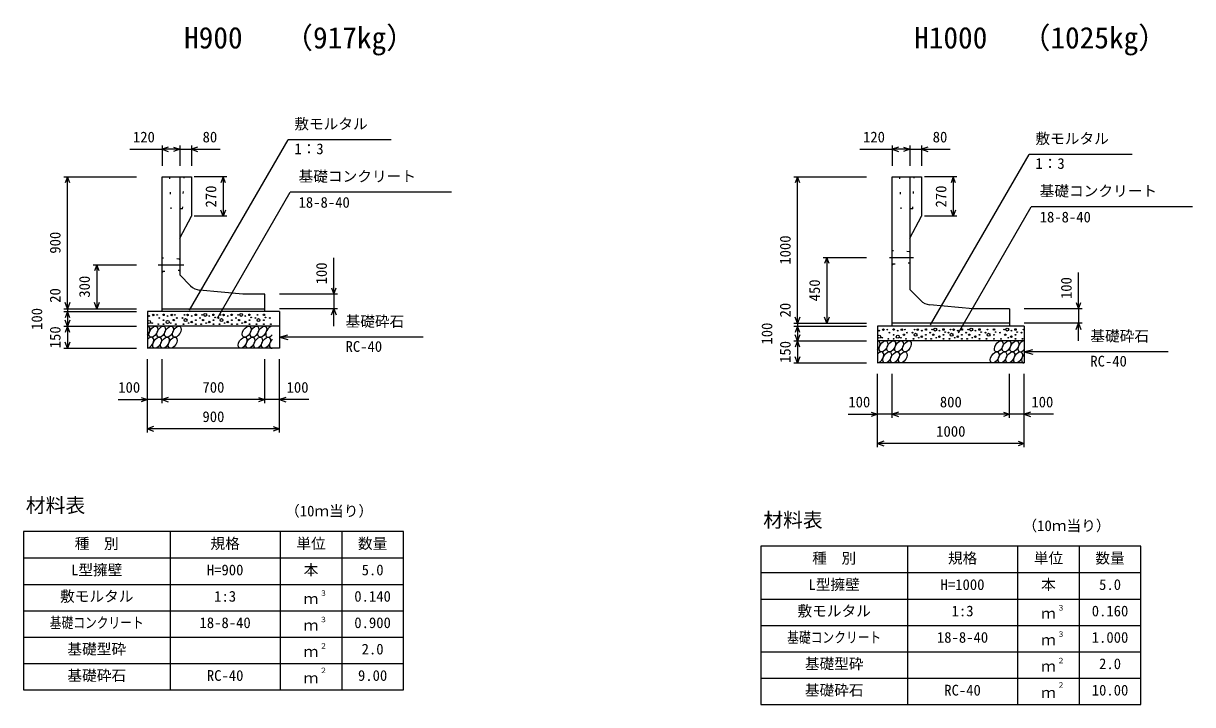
# Model space of a CAD drawing. Units: millimetres, scale not verified. Extents: x -50400 to 50400, y -17820 to 17820.
# Drawn here: x 11405 to 19372, y 4572 to 9217 of the extents above; entities that cross this region are included whole.
import ezdxf
from ezdxf.enums import TextEntityAlignment as Align

# ---------------------------------------------------------------- set-up
doc = ezdxf.new("R2010")
doc.units = ezdxf.units.MM
doc.header["$LTSCALE"] = 60
doc.linetypes.add('DOTTED', pattern=[1.75, 0.25, -1.5])
doc.linetypes.add('LONG_DASHED_DOTTED', pattern=[15.25, 12, -1.5, 0.25, -1.5])
for name, color, linetype, lineweight in [('0-0_CENTER', 7, 'LONG_DASHED_DOTTED', 25), ('0-1_DIM', 7, 'Continuous', 25), ('0-3_HATCH', 6, 'Continuous', 25), ('0-4_HYO', 3, 'Continuous', 25), ('0-5_HYO2', 4, 'Continuous', 25), ('0-6_OUTLINE', 1, 'Continuous', 25), ('0-7_OUTLINE2', 4, 'DOTTED', 25), ('0-8_TXT', 7, 'Continuous', 25)]:
    doc.layers.add(name, color=color, linetype=linetype, lineweight=lineweight)
doc.styles.add('ＭＳ ゴシック', font='')
doc.styles.get('ＭＳ ゴシック').set_extended_font_data('MS Gothic')

msp = doc.modelspace()

# ---------------------------------------------------------------- linework, layer by layer
at = {"layer": '0-0_CENTER'}
for p, q in [((12323.89, 7572.07), (12498.45, 7572.07)), ((17306.19, 7622.07), (17470.98, 7622.07))]:
    msp.add_line(p, q, dxfattribs=at)
at = {"layer": '0-1_DIM'}
for p, q in [((12350, 8383.96), (12350, 8247.07)), ((12470, 8383.96), (12470, 8247.07)), ((12537.15, 7260.74), (13208.42, 8423.42)), ((12550, 8383.96), (12550, 8247.07)), ((13910.83, 8423.42), (13208.42, 8423.42)), ((17325, 8383.96), (17325, 8247.07)), ((17445, 8383.96), (17445, 8247.07)), ((17525, 8383.96), (17525, 8247.07)), ((12130.14, 8358.96), (12350, 8358.96)), ((12470, 8358.96), (12350, 8358.96)), ((12470, 8358.96), (12550, 8358.96)), ((12550, 8358.96), (12745.96, 8358.96)), ((17105.14, 8358.96), (17325, 8358.96)), ((17445, 8358.96), (17325, 8358.96)), ((17445, 8358.96), (17525, 8358.96)), ((17525, 8358.96), (17720.96, 8358.96)), ((17587.15, 7160.74), (18258.42, 8323.42)), ((18960.83, 8323.42), (18258.42, 8323.42)), ((11680, 8172.07), (12175, 8172.07)), ((11705, 7272.07), (11705, 8172.07)), ((12791.41, 8172.07), (12569.5, 8172.07)), ((12766.41, 8172.07), (12766.41, 7902.07)), ((16655, 8172.07), (17150, 8172.07)), ((16680, 7172.07), (16680, 8172.07)), ((17766.41, 8172.07), (17544.5, 8172.07)), ((17741.41, 8172.07), (17741.41, 7902.07)), ((12726.63, 7206.35), (13222.9, 8065.91)), ((14322.44, 8065.91), (13222.9, 8065.91)), ((12791.41, 7902.07), (12569.5, 7902.07)), ((17766.41, 7902.07), (17544.5, 7902.07)), ((17776.63, 7106.35), (18272.9, 7965.91)), ((19372.44, 7965.91), (18272.9, 7965.91)), ((11880, 7572.07), (12175, 7572.07)), ((11905, 7572.07), (11905, 7272.07)), ((13520, 7372.07), (13520, 7619.76)), ((16855, 7622.07), (17150, 7622.07)), ((16880, 7622.07), (16880, 7172.07)), ((18595, 7272.07), (18595, 7519.76)), ((13545, 7372.07), (13150, 7372.07)), ((13520, 7372.07), (13520, 7272.07)), ((11680, 7272.07), (12175, 7272.07)), ((11680, 7252.07), (12175, 7252.07)), ((11705, 7272.07), (11705, 7252.07)), ((11705, 7252.07), (11705, 7152.07)), ((13545, 7272.07), (13150, 7272.07)), ((13520, 7152.07), (13520, 7272.07)), ((18620, 7272.07), (18225, 7272.07)), ((18595, 7272.07), (18595, 7172.07)), ((16655, 7172.07), (17150, 7172.07)), ((16680, 7172.07), (16680, 7152.07)), ((18620, 7172.07), (18225, 7172.07)), ((18595, 7052.07), (18595, 7172.07)), ((11680, 7152.07), (12175, 7152.07)), ((11705, 7152.07), (11705, 7002.07)), ((13150, 7077.07), (13207.96, 7092.6)), ((16655, 7152.07), (17150, 7152.07)), ((16680, 7152.07), (16680, 7052.07)), ((14130.32, 7077.07), (13150, 7077.07)), ((13150, 7077.07), (13207.96, 7061.54)), ((16655, 7052.07), (17150, 7052.07)), ((16680, 7052.07), (16680, 6902.07)), ((11680, 7002.07), (12175, 7002.07)), ((18225, 6977.07), (18282.96, 6992.6)), ((19205.32, 6977.07), (18225, 6977.07)), ((18225, 6977.07), (18282.96, 6961.54)), ((12250, 6427.07), (12250, 6927.07)), ((12350, 6627.07), (12350, 6927.07)), ((13050, 6627.07), (13050, 6927.07)), ((13050, 6627.07), (13050, 6927.07)), ((13150, 6427.07), (13150, 6927.07)), ((16655, 6902.07), (17150, 6902.07)), ((17225, 6327.07), (17225, 6827.07)), ((17325, 6527.07), (17325, 6827.07)), ((18125, 6527.07), (18125, 6827.07)), ((18125, 6527.07), (18125, 6827.07)), ((18225, 6327.07), (18225, 6827.07)), ((12050.46, 6652.07), (12250, 6652.07)), ((12350, 6652.07), (12250, 6652.07)), ((13050, 6652.07), (12350, 6652.07)), ((13150, 6652.07), (13050, 6652.07)), ((13349.54, 6652.07), (13150, 6652.07)), ((17025.46, 6552.07), (17225, 6552.07)), ((17325, 6552.07), (17225, 6552.07)), ((18125, 6552.07), (17325, 6552.07)), ((18225, 6552.07), (18125, 6552.07)), ((18424.54, 6552.07), (18225, 6552.07)), ((13150, 6452.07), (12250, 6452.07)), ((18225, 6352.07), (17225, 6352.07))]:
    msp.add_line(p, q, dxfattribs=at)
for points in [[(12392.29, 8374.35), (12350, 8358.96), (12392.29, 8343.57)], [(12427.71, 8374.35), (12470, 8358.96), (12427.71, 8343.57)], [(12592.29, 8374.35), (12550, 8358.96), (12592.29, 8343.57)], [(17367.29, 8374.35), (17325, 8358.96), (17367.29, 8343.57)], [(17402.71, 8374.35), (17445, 8358.96), (17402.71, 8343.57)], [(17567.29, 8374.35), (17525, 8358.96), (17567.29, 8343.57)], [(11720.39, 8129.78), (11705, 8172.07), (11689.61, 8129.78)], [(12781.8, 8129.78), (12766.41, 8172.07), (12751.02, 8129.78)], [(16695.39, 8129.78), (16680, 8172.07), (16664.61, 8129.78)], [(17756.8, 8129.78), (17741.41, 8172.07), (17726.02, 8129.78)], [(12781.8, 7944.35), (12766.41, 7902.07), (12751.02, 7944.35)], [(17756.8, 7944.35), (17741.41, 7902.07), (17726.02, 7944.35)], [(11920.39, 7529.78), (11905, 7572.07), (11889.61, 7529.78)], [(16895.39, 7579.78), (16880, 7622.07), (16864.61, 7579.78)], [(13504.61, 7414.35), (13520, 7372.07), (13535.39, 7414.35)], [(11720.39, 7314.35), (11705, 7272.07), (11689.61, 7314.35)], [(11720.39, 7209.78), (11705, 7252.07), (11689.61, 7209.78)], [(11920.39, 7314.35), (11905, 7272.07), (11889.61, 7314.35)], [(13504.61, 7229.78), (13520, 7272.07), (13535.39, 7229.78)], [(18579.61, 7314.35), (18595, 7272.07), (18610.39, 7314.35)], [(11720.39, 7194.35), (11705, 7152.07), (11689.61, 7194.35)], [(16695.39, 7214.35), (16680, 7172.07), (16664.61, 7214.35)], [(16895.39, 7214.35), (16880, 7172.07), (16864.61, 7214.35)], [(18579.61, 7129.78), (18595, 7172.07), (18610.39, 7129.78)], [(11720.39, 7109.78), (11705, 7152.07), (11689.61, 7109.78)], [(16695.39, 7109.78), (16680, 7152.07), (16664.61, 7109.78)], [(16695.39, 7094.35), (16680, 7052.07), (16664.61, 7094.35)], [(11720.39, 7044.35), (11705, 7002.07), (11689.61, 7044.35)], [(16695.39, 7009.78), (16680, 7052.07), (16664.61, 7009.78)], [(16695.39, 6944.35), (16680, 6902.07), (16664.61, 6944.35)], [(12207.71, 6667.46), (12250, 6652.07), (12207.71, 6636.68)], [(12392.29, 6667.46), (12350, 6652.07), (12392.29, 6636.68)], [(13007.71, 6667.46), (13050, 6652.07), (13007.71, 6636.68)], [(13192.29, 6667.46), (13150, 6652.07), (13192.29, 6636.68)], [(17182.71, 6567.46), (17225, 6552.07), (17182.71, 6536.68)], [(17367.29, 6567.46), (17325, 6552.07), (17367.29, 6536.68)], [(18082.71, 6567.46), (18125, 6552.07), (18082.71, 6536.68)], [(18267.29, 6567.46), (18225, 6552.07), (18267.29, 6536.68)], [(12292.29, 6467.46), (12250, 6452.07), (12292.29, 6436.68)], [(13107.71, 6467.46), (13150, 6452.07), (13107.71, 6436.68)], [(17267.29, 6367.46), (17225, 6352.07), (17267.29, 6336.68)], [(18182.71, 6367.46), (18225, 6352.07), (18182.71, 6336.68)]]:
    msp.add_lwpolyline(points, dxfattribs=at)
at = {"layer": '0-3_HATCH'}
for centre, radius in [((12261.9, 7181.1), 10), ((12261.9, 7222.24), 2.5), ((12282.93, 7174.09), 2.5), ((12289.94, 7229.24), 5), ((12317.07, 7229.24), 2.5), ((12331.09, 7208.23), 2.5), ((12359.97, 7230.12), 5), ((12359.97, 7194.23), 2.5), ((12388.01, 7181.1), 10), ((12388.01, 7222.24), 2.5), ((12409.03, 7174.09), 2.5), ((12416.04, 7229.24), 5), ((12430.06, 7194.23), 5), ((12437.07, 7229.24), 2.5), ((12451.09, 7208.23), 2.5), ((12488.91, 7208.23), 2.5), ((12509.94, 7194.23), 10), ((12502.93, 7229.24), 2.5), ((12523.96, 7229.24), 5), ((12530.97, 7174.09), 2.5), ((12551.99, 7181.1), 5), ((12551.99, 7222.24), 2.5), ((12580.03, 7230.12), 5), ((12580.03, 7194.23), 2.5), ((12608.91, 7208.23), 2.5), ((12622.93, 7229.24), 2.5), ((12629.94, 7194.23), 5), ((12643.96, 7229.24), 10), ((12650.97, 7174.09), 2.5), ((12671.99, 7181.1), 5), ((12671.99, 7222.24), 2.5), ((12700.03, 7230.12), 5), ((12700.03, 7194.23), 2.5), ((12711.37, 7212.55), 2.5), ((12734.13, 7208.23), 2.5), ((12755.16, 7194.23), 10), ((12748.15, 7229.24), 2.5), ((12769.18, 7229.24), 5), ((12776.19, 7174.09), 2.5), ((12797.22, 7181.1), 5), ((12797.22, 7222.24), 2.5), ((12825.26, 7230.12), 5), ((12825.26, 7194.23), 2.5), ((12854.13, 7208.23), 2.5), ((12868.15, 7229.24), 2.5), ((12875.16, 7194.23), 5), ((12889.18, 7229.24), 10), ((12896.19, 7174.09), 2.5), ((12917.22, 7181.1), 5), ((12917.22, 7222.24), 2.5), ((12945.26, 7230.12), 5), ((12945.26, 7194.23), 2.5), ((12956.6, 7212.55), 2.5), ((12986.06, 7208.23), 2.5), ((13007.09, 7194.23), 10), ((13000.08, 7229.24), 2.5), ((13043.7, 7230.12), 5), ((13043.7, 7194.23), 2.5), ((13055.04, 7212.55), 2.5), ((13084.5, 7208.23), 2.5), ((12324.08, 7166.21), 2.5), ((12359.97, 7166.21), 2.5), ((12444.08, 7166.21), 2.5), ((12495.92, 7166.21), 2.5), ((12580.03, 7166.21), 2.5), ((12615.92, 7166.21), 2.5), ((12700.03, 7166.21), 2.5), ((12741.14, 7166.21), 2.5), ((12825.26, 7166.21), 2.5), ((12861.14, 7166.21), 2.5), ((12945.26, 7166.21), 2.5), ((12993.07, 7166.21), 2.5), ((13043.7, 7166.21), 2.5), ((13091.51, 7166.21), 2.5), ((17236.9, 7081.1), 10), ((17236.9, 7122.24), 2.5), ((17264.94, 7129.24), 5), ((17292.07, 7129.24), 2.5), ((17306.09, 7108.23), 2.5), ((17334.97, 7130.12), 5), ((17334.97, 7094.23), 2.5), ((17363.01, 7081.1), 10), ((17363.01, 7122.24), 2.5), ((17391.04, 7129.24), 5), ((17405.06, 7094.23), 5), ((17412.07, 7129.24), 2.5), ((17426.09, 7108.23), 2.5), ((17463.91, 7108.23), 2.5), ((17484.94, 7094.23), 10), ((17477.93, 7129.24), 2.5), ((17498.96, 7129.24), 5), ((17526.99, 7122.24), 2.5), ((17555.03, 7130.12), 5), ((17555.03, 7094.23), 2.5), ((17583.91, 7108.23), 2.5), ((17597.93, 7129.24), 2.5), ((17604.94, 7094.23), 5), ((17618.96, 7129.24), 10), ((17646.99, 7122.24), 2.5), ((17675.03, 7130.12), 5), ((17675.03, 7094.23), 2.5), ((17686.37, 7112.55), 2.5), ((17709.13, 7108.23), 2.5), ((17730.16, 7094.23), 10), ((17723.15, 7129.24), 2.5), ((17744.18, 7129.24), 5), ((17772.22, 7122.24), 2.5), ((17800.26, 7130.12), 5), ((17800.26, 7094.23), 2.5), ((17829.13, 7108.23), 2.5), ((17843.15, 7129.24), 2.5), ((17850.16, 7094.23), 5), ((17864.18, 7129.24), 10), ((17892.22, 7122.24), 2.5), ((17920.26, 7130.12), 5), ((17920.26, 7094.23), 2.5), ((17931.6, 7112.55), 2.5), ((17961.06, 7108.23), 2.5), ((17982.09, 7094.23), 10), ((17975.08, 7129.24), 2.5), ((18018.7, 7130.12), 5), ((18018.7, 7094.23), 2.5), ((18030.04, 7112.55), 2.5), ((18059.5, 7108.23), 2.5), ((18088.47, 7129.24), 2.5), ((18095.49, 7094.23), 5), ((18109.51, 7129.24), 10), ((18137.54, 7122.24), 2.5), ((18165.58, 7130.12), 5), ((18165.58, 7094.23), 2.5), ((18176.92, 7112.55), 2.5), ((18206.38, 7108.23), 2.5), ((18220.4, 7129.24), 2.5), ((17257.93, 7074.09), 2.5), ((17299.08, 7066.21), 2.5), ((17334.97, 7066.21), 2.5), ((17384.03, 7074.09), 2.5), ((17419.08, 7066.21), 2.5), ((17470.92, 7066.21), 2.5), ((17505.97, 7074.09), 2.5), ((17526.99, 7081.1), 5), ((17555.03, 7066.21), 2.5), ((17590.92, 7066.21), 2.5), ((17625.97, 7074.09), 2.5), ((17646.99, 7081.1), 5), ((17675.03, 7066.21), 2.5), ((17716.14, 7066.21), 2.5), ((17751.19, 7074.09), 2.5), ((17772.22, 7081.1), 5), ((17800.26, 7066.21), 2.5), ((17836.14, 7066.21), 2.5), ((17871.19, 7074.09), 2.5), ((17892.22, 7081.1), 5), ((17920.26, 7066.21), 2.5), ((17968.07, 7066.21), 2.5), ((18018.7, 7066.21), 2.5), ((18066.51, 7066.21), 2.5), ((18116.51, 7074.09), 2.5), ((18137.54, 7081.1), 5), ((18165.58, 7066.21), 2.5), ((18213.39, 7066.21), 2.5)]:
    msp.add_circle(centre, radius, dxfattribs=at)
for centre, start_param, end_param in [((12237.64, 7114.54), 4.385593, 6.6745444), ((13086.14, 7114.54), 0.3357715, 4.4411806), ((12262.96, 7039.55), 3.5111464, 7.548991), ((13111.46, 7039.55), 1.2110787, 3.5658734), ((17212.64, 7014.54), 4.385593, 6.6745444), ((18211.14, 7014.54), 0.3357715, 4.4411806), ((17237.96, 6939.55), 3.5111464, 7.548991), ((18236.46, 6939.55), 1.2110787, 3.5658734)]:
    msp.add_ellipse(centre, major_axis=(21.81, 35.31), ratio=0.5792, start_param=start_param, end_param=end_param, dxfattribs=at)
for centre in [(12290.84, 7114.54), (12344.05, 7114.54), (12397.26, 7114.54), (12450.47, 7114.54), (12926.51, 7114.54), (12979.72, 7114.54), (13032.93, 7114.54), (12316.16, 7039.55), (12369.37, 7039.55), (12422.58, 7039.55), (12898.63, 7039.55), (12951.84, 7039.55), (13005.04, 7039.55), (13058.25, 7039.55), (17265.84, 7014.54), (17319.05, 7014.54), (17372.26, 7014.54), (17425.47, 7014.54), (18051.51, 7014.54), (18104.72, 7014.54), (18157.93, 7014.54), (17291.16, 6939.55), (17344.37, 6939.55), (17397.58, 6939.55), (18023.63, 6939.55), (18076.84, 6939.55), (18130.04, 6939.55), (18183.25, 6939.55)]:
    msp.add_ellipse(centre, major_axis=(21.81, 35.31), ratio=0.5792, dxfattribs=at)
at = {"layer": '0-4_HYO'}
for p, q in [((12405, 5752.07), (12405, 4672.07)), ((13155, 5752.07), (13155, 4672.07)), ((13575, 5752.07), (13575, 4672.07)), ((17430, 5652.07), (17430, 4572.07)), ((18180, 5652.07), (18180, 4572.07)), ((18600, 5652.07), (18600, 4572.07)), ((11405, 5572.07), (13995, 5572.07)), ((16430, 5472.07), (19020, 5472.07))]:
    msp.add_line(p, q, dxfattribs=at)
for points in [[(11405, 4672.07), (13995, 4672.07), (13995, 5752.07), (11405, 5752.07)], [(16430, 4572.07), (19020, 4572.07), (19020, 5652.07), (16430, 5652.07)]]:
    msp.add_lwpolyline(points, close=True, dxfattribs=at)
at = {"layer": '0-5_HYO2'}
for p, q in [((11405, 5392.07), (13995, 5392.07)), ((16430, 5292.07), (19020, 5292.07)), ((11405, 5212.07), (13995, 5212.07)), ((16430, 5112.07), (19020, 5112.07)), ((11405, 5032.07), (13995, 5032.07)), ((16430, 4932.07), (19020, 4932.07)), ((11405, 4852.07), (13995, 4852.07)), ((16430, 4752.07), (19020, 4752.07))]:
    msp.add_line(p, q, dxfattribs=at)
at = {"layer": '0-6_OUTLINE'}
for p, q in [((12350, 7252.07), (12350, 8172.07)), ((12350, 8172.07), (12550, 8172.07)), ((12470, 8172.07), (12470, 7502.07)), ((12550, 8172.07), (12550, 7902.07)), ((17325, 8172.07), (17525, 8172.07)), ((17325, 7152.07), (17325, 8172.07)), ((17445, 8172.07), (17445, 7402.07)), ((17525, 8172.07), (17525, 7902.07)), ((12470, 7752.07), (12550, 7902.07)), ((17445, 7752.07), (17525, 7902.07)), ((12544.4, 7427.67), (12470, 7502.07)), ((12900, 7372.07), (12606.06, 7398.79)), ((13050, 7372.07), (12900, 7372.07)), ((13050, 7252.07), (13050, 7372.07)), ((17519.4, 7327.67), (17445, 7402.07)), ((13150, 7252.07), (12250, 7252.07)), ((12250, 7252.07), (12250, 7002.07)), ((12350, 7272.07), (13050, 7272.07)), ((13150, 7252.07), (13150, 7002.07)), ((17875, 7272.07), (17581.06, 7298.79)), ((18125, 7272.07), (17875, 7272.07)), ((18125, 7272.07), (18125, 7152.07)), ((18125, 7172.07), (17325, 7172.07)), ((13150, 7152.07), (12250, 7152.07)), ((18225, 7152.07), (17225, 7152.07)), ((17225, 7152.07), (17225, 6902.07)), ((18225, 7152.07), (18225, 6902.07)), ((18225, 7052.07), (17225, 7052.07)), ((13150, 7002.07), (12250, 7002.07)), ((18225, 6902.07), (17225, 6902.07))]:
    msp.add_line(p, q, dxfattribs=at)
for centre in [(12615.11, 7498.38), (17590.11, 7398.38)]:
    msp.add_arc(centre, 100, 225, 264.80557, dxfattribs=at)
at = {"layer": '0-7_OUTLINE2'}
for p, q in [((12400, 8172.07), (12410, 7952.07)), ((12490, 7952.07), (12500, 8172.07)), ((17375, 8172.07), (17385, 7952.07)), ((17465, 7952.07), (17475, 8172.07)), ((12490, 7952.07), (12410, 7952.07)), ((17465, 7952.07), (17385, 7952.07)), ((17330, 7666.75), (17325, 7672.07)), ((17440, 7659.88), (17330, 7666.75)), ((17440, 7659.88), (17445, 7664.57)), ((12355, 7616.75), (12350, 7622.07)), ((12465, 7609.88), (12355, 7616.75)), ((12465, 7609.88), (12470, 7614.57)), ((17330, 7577.38), (17325, 7572.07)), ((17330, 7577.38), (17440, 7584.25)), ((17440, 7584.25), (17445, 7579.57)), ((12355, 7527.38), (12350, 7522.07)), ((12355, 7527.38), (12465, 7534.25)), ((12465, 7534.25), (12470, 7529.57))]:
    msp.add_line(p, q, dxfattribs=at)

# ---------------------------------------------------------------- texts
at = {"layer": '0-1_DIM', "style": 'ＭＳ ゴシック'}
for s, p in [('敷モルタル', (13251.27, 8473.42)), ('120', (12151.36, 8383.96)), ('80', (12626.26, 8383.96)), ('120', (17126.36, 8383.96)), ('80', (17601.26, 8383.96)), ('敷モルタル', (18301.27, 8373.42)), ('1：3', (13251.27, 8303.3)), ('1：3', (18301.27, 8203.3)), ('基礎コンクリート', (13280.15, 8115.91)), ('基礎コンクリート', (18330.15, 8015.91)), ('18-8-40', (13280.15, 7938.28)), ('18-8-40', (18330.15, 7838.28)), ('基礎砕石', (13600.25, 7127.07)), ('基礎砕石', (18675.25, 7027.07)), ('RC-40', (13600.25, 6955.69)), ('RC-40', (18675.25, 6855.69)), ('100', (12051.36, 6677.07)), ('700', (12625, 6677.07)), ('100', (13198.64, 6677.07)), ('100', (17026.36, 6577.07)), ('800', (17650, 6577.07)), ('100', (18273.64, 6577.07)), ('900', (12625, 6477.07)), ('1000', (17625, 6377.07))]:
    msp.add_text(s, height=73.31, dxfattribs=at).set_placement(p, align=Align.BOTTOM_LEFT)
for s, p in [('270', (12741.41, 7962.07)), ('270', (17716.41, 7962.07)), ('900', (11680, 7647.07)), ('1000', (16655, 7572.07)), ('100', (13495, 7437.71)), ('300', (11880, 7347.07)), ('450', (16855, 7322.07)), ('100', (18570, 7337.71)), ('20', (11680, 7312.13)), ('100', (11555, 7127.07)), ('20', (16655, 7212.13)), ('100', (16530, 7027.07)), ('150', (11680, 7002.07)), ('150', (16655, 6902.07))]:
    msp.add_text(s, height=73.31, rotation=90, dxfattribs=at).set_placement(p, align=Align.BOTTOM_LEFT)
at = {"layer": '0-8_TXT', "style": 'ＭＳ ゴシック'}
for s, height, p in [('H900', 146.6, (12500, 9002.32)), ('（917kg）', 146.6, (13178.62, 9002.32)), ('H1000', 146.6, (17475, 9002.32)), ('（1025kg）', 146.6, (18203.62, 9002.32)), ('材料表', 98.97, (11421.67, 5852.07)), ('（10ｍ当り）', 73.31, (13188.33, 5833.73)), ('材料表', 98.97, (16446.67, 5752.07)), ('（10ｍ当り）', 73.31, (18213.33, 5733.73)), ('種\u3000別', 73.31, (11755, 5612.07)), ('規格', 73.31, (12680, 5612.07)), ('単位', 73.31, (13265, 5612.07)), ('数量', 73.31, (13685, 5612.07)), ('種\u3000別', 73.31, (16780, 5512.07)), ('規格', 73.31, (17705, 5512.07)), ('単位', 73.31, (18290, 5512.07)), ('数量', 73.31, (18710, 5512.07)), ('L型擁壁', 73.31, (11730, 5432.07)), ('H=900', 73.31, (12655, 5432.07)), ('本', 73.31, (13315, 5432.07)), ('5.0', 73.31, (13710, 5432.07)), ('L型擁壁', 73.31, (16755, 5332.07)), ('H=1000', 73.31, (17655, 5332.07)), ('本', 73.31, (18340, 5332.07)), ('5.0', 73.31, (18735, 5332.07)), ('敷モルタル', 73.31, (11655, 5252.07)), ('1:3', 73.31, (12705, 5252.07)), ('３', 36.66, (13424.24, 5302.68)), ('0.140', 73.31, (13660, 5252.07)), ('ｍ', 73.31, (13315, 5235.4)), ('敷モルタル', 73.31, (16680, 5152.07)), ('1:3', 73.31, (17730, 5152.07)), ('ｍ', 73.31, (18340, 5135.4)), ('３', 36.66, (18449.24, 5202.68)), ('0.160', 73.31, (18685, 5152.07)), ('18-8-40', 73.31, (12605, 5072.07)), ('ｍ', 73.31, (13315, 5055.4)), ('３', 36.66, (13424.24, 5122.68)), ('0.900', 73.31, (13660, 5072.07)), ('18-8-40', 73.31, (17630, 4972.07)), ('ｍ', 73.31, (18340, 4955.4)), ('３', 36.66, (18449.24, 5022.68)), ('1.000', 73.31, (18685, 4972.07)), ('基礎型砕', 73.31, (11705, 4892.07)), ('ｍ', 73.31, (13315, 4875.4)), ('２', 36.66, (13424.24, 4942.68)), ('2.0', 73.31, (13710, 4892.07)), ('基礎型砕', 73.31, (16730, 4792.07)), ('２', 36.66, (18449.24, 4842.68)), ('2.0', 73.31, (18735, 4792.07)), ('基礎砕石', 73.31, (11705, 4712.07)), ('RC-40', 73.31, (12655, 4712.07)), ('２', 36.66, (13424.24, 4776.01)), ('9.00', 73.31, (13685, 4712.07)), ('ｍ', 73.31, (18340, 4775.4)), ('ｍ', 73.31, (13315, 4695.4)), ('基礎砕石', 73.31, (16730, 4612.07)), ('RC-40', 73.31, (17680, 4612.07)), ('２', 36.66, (18449.24, 4676.01)), ('10.00', 73.31, (18685, 4612.07)), ('ｍ', 73.31, (18340, 4595.4))]:
    msp.add_text(s, height=height, dxfattribs=at).set_placement(p, align=Align.BOTTOM_LEFT)
at = {"layer": '0-8_TXT', "style": 'ＭＳ ゴシック', "width": 0.8}
for p in [(11585, 5072.07), (16610, 4972.07)]:
    msp.add_text('基礎コンクリート', height=73.31, dxfattribs=at).set_placement(p, align=Align.BOTTOM_LEFT)

doc.saveas('drawing.dxf')
